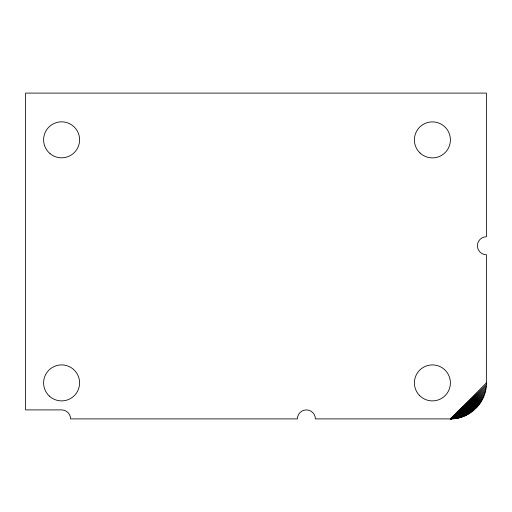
<?xml version="1.0" encoding="UTF-8"?>
<svg xmlns="http://www.w3.org/2000/svg" width="512" height="512" viewBox="0 0 512 512"><rect width="100%" height="100%" fill="white"/><g stroke="black" fill="none" stroke-linecap="round" stroke-linejoin="round"><path stroke-width="0.77" d="M486.362 384.563L486.4 254.758A8.998 8.998 0 0 1 477.402 245.76A8.998 8.998 0 0 1 486.4 236.762L486.4 93.101L25.6 93.101L25.6 409.901L61.965 409.907A8.998 8.998 0 0 1 70.381 416.922L70.56 418.899L297.402 418.899A8.998 8.998 0 0 1 306.4 409.901A8.998 8.998 0 0 1 315.398 418.899L450.4 418.899C469.03 419.334 485.939 403.194 486.362 384.563L450.4 418.899L457.018 418.285M458.643 417.946L450.4 418.899L486.4 382.899M460.25 417.523L450.4 418.899L486.246 386.221M461.843 417.037L450.4 418.899L486.054 387.872M463.405 416.467L450.4 418.899L485.786 389.517M464.941 415.834L450.4 418.899L485.446 391.142M466.445 415.123L450.4 418.899L485.024 392.749M467.917 414.349L450.4 418.899L484.531 394.342M469.35 413.51L450.4 418.899L483.968 395.904M470.746 412.602L450.4 418.899L483.334 397.44M472.096 411.629L450.4 418.899L482.624 398.944M473.402 410.598L450.4 418.899L481.85 400.416M474.656 409.504L450.4 418.899L481.005 401.85M475.853 408.358L450.4 418.899L480.102 403.245M477.005 407.155L450.4 418.899L479.13 404.595M450.4 418.899L478.099 405.901M419.674 395.629A17.997 17.997 0 0 0 449.786 387.558A17.997 17.997 0 0 0 427.744 365.51A17.997 17.997 0 0 0 419.674 395.629M50.061 153.638A17.997 17.997 0 0 0 79.334 142.918A17.997 17.997 0 0 0 55.411 122.925A17.997 17.997 0 0 0 50.061 153.638M49.248 395.994A17.997 17.997 0 0 0 79.117 387.046A17.997 17.997 0 0 0 56.435 365.658A17.997 17.997 0 0 0 49.248 395.994M420.038 152.979A17.997 17.997 0 0 0 449.914 144.051A17.997 17.997 0 0 0 427.245 122.643A17.997 17.997 0 0 0 420.038 152.979"/></g></svg>
